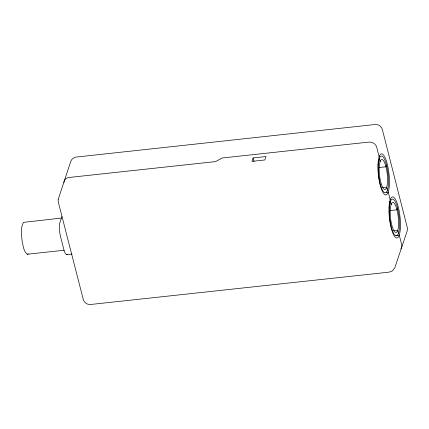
<?xml version="1.0" encoding="UTF-8"?>
<svg xmlns="http://www.w3.org/2000/svg" width="429" height="429" viewBox="0 0 429 429"><rect width="100%" height="100%" fill="white"/><g stroke="black" fill="none" stroke-linecap="round" stroke-linejoin="round"><path stroke-width="0.64" d="M61.953 216.522L60.055 222.163A10.741 2.772 83.8 0 0 59.465 226.126L59.529 230.094A10.741 2.772 83.8 0 0 60.58 236.808L63.819 249.431A10.741 2.772 83.8 0 0 65.637 253.888L66.768 254.644L72.045 254.075M253.099 157.942L251.946 161.363L264.849 159.963L265.996 156.547L253.099 157.942L254.043 161.631M386.518 165.026A18.463 4.762 83.8 0 1 385.28 192.793A18.463 4.762 83.8 0 1 378.265 165.471A18.463 4.762 83.8 0 1 386.518 165.026L385.923 166.79L379.284 167.508M397.554 208.049A18.463 4.762 83.8 0 1 396.316 235.816A18.463 4.762 83.8 0 1 389.307 208.494A18.463 4.762 83.8 0 1 397.554 208.049L396.964 209.813L390.326 210.532M61.315 218.093L23.531 222.356C20.195 227.981 21.648 235.124 22.152 241.318C23.225 245.704 23.445 251.303 27.311 254.231L28.378 253.947M382.657 187.677L386.642 187.248L387.403 190.203M386.218 192.267L388.207 192.053L390.186 199.758M389.017 201.823L390.347 201.678L391.103 204.638M27.311 254.231L64.028 250.252M393.699 230.7L397.683 230.271L398.439 233.226M395.924 235.435L399.249 235.076L401.705 244.664A6.714 5.663 18.6 0 1 400.858 248.927M379.145 156.735L376.689 147.147A6.714 5.663 18.6 0 0 368.768 142.112L222.233 157.99L215.583 161.594L69.053 177.472A6.714 5.663 18.6 0 0 63.91 182.4M379.306 158.655L380.067 161.615M67.46 254.241A10.741 2.772 83.8 0 1 66.779 254.644M58.156 199.496L58.242 201.866L83.258 299.383C84.073 302.552 87.194 304.874 90.487 304.499L389.194 272.131L392.546 270.801L394.819 267.717L407.191 230.958L407.55 228.593L382.373 129.617C381.563 126.448 378.437 124.126 375.15 124.501L75.037 157.196L72.024 159.223L70.817 161.283L58.156 199.496M380.25 160.982L379.622 163.176A15.106 3.899 83.8 0 0 380.952 182.829A15.106 3.899 83.8 0 0 386.459 187.881L387.087 185.687A15.106 3.899 83.8 0 0 386.186 167.728L385.285 164.479A15.106 3.899 83.8 0 0 380.25 160.982M391.286 204.006L390.658 206.193A15.106 3.899 83.8 0 0 391.993 225.852A15.106 3.899 83.8 0 0 397.501 230.904L398.128 228.711A15.106 3.899 83.8 0 0 397.222 210.752L396.321 207.502A15.106 3.899 83.8 0 0 391.286 204.006M389.023 207.389A20.672 5.336 83.8 0 0 396.868 237.972A20.672 5.336 83.8 0 0 398.257 206.891A20.672 5.336 83.8 0 0 389.023 207.389M377.981 164.366A20.672 5.336 83.8 0 0 385.832 194.948A20.672 5.336 83.8 0 0 387.221 163.867A20.672 5.336 83.8 0 0 377.981 164.366"/></g></svg>
